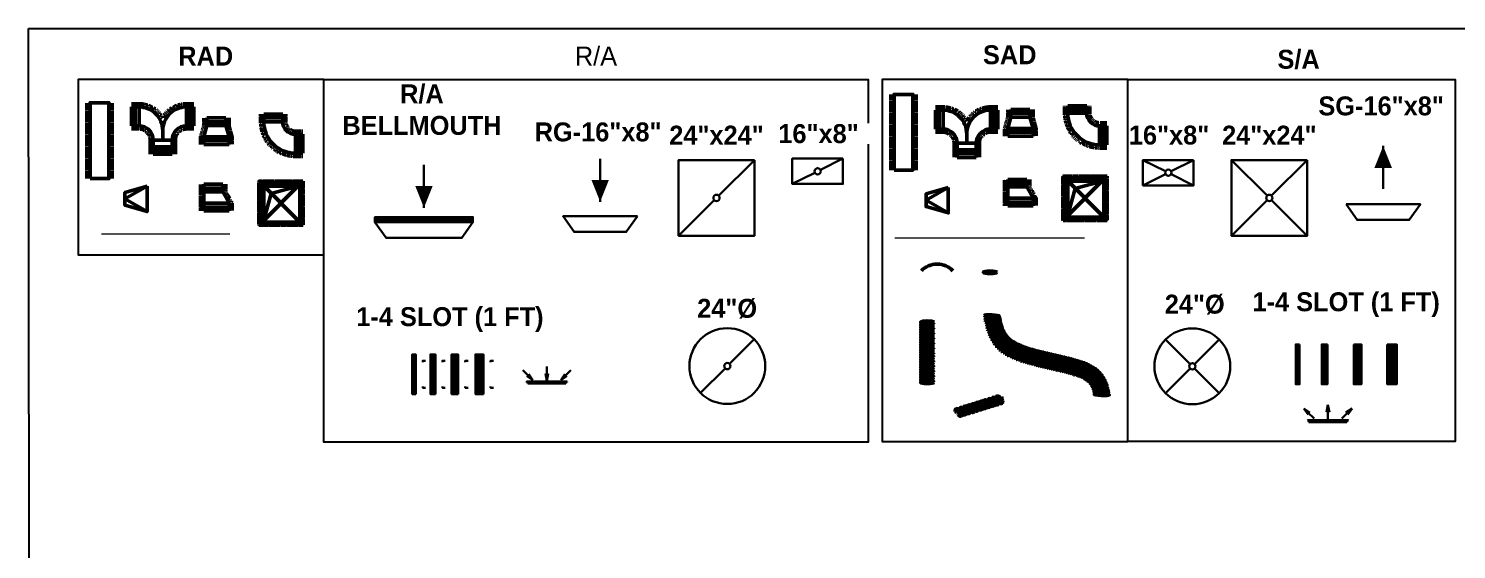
# Model space of a CAD drawing. Header units: inches. Extents: x 2025 to 34930, y -6955 to 4650.
# Drawn here: x 13357.9 to 13810, y 1710.2 to 1875.1 of the extents above; entities that cross this region are included whole.
import ezdxf

# ---------------------------------------------------------------- set-up
doc = ezdxf.new("R2010")
doc.units = ezdxf.units.IN
doc.header["$MEASUREMENT"] = 0
doc.set_wipeout_variables(frame=1)
doc.linetypes.add('Hidden', pattern=[6.859843, 4.8, -2.059843])
doc.linetypes.add('SD-B06-MH-112-1F$0$HIDDEN', pattern=[9.525, 6.35, -3.175])
for name, color, linetype, lineweight in [('M-FLEX. RETURN DUCT', 226, 'BATTING', 20), ('M-FLEX. SUPPLY DUCT', 5, 'BATTING', 20), ('M-HVAC-RDFF', 6, 'Continuous', 30), ('M-HVAC-RETRN-DUCT', 226, 'Continuous', 50), ('M-HVAC-SDFF', 4, 'Continuous', 30), ('M-HVAC-SUPP-DUCT', 5, 'Continuous', 50), ('M-HVAC-TEXT', 7, 'Continuous', 25)]:
    doc.layers.add(name, color=color, linetype=linetype, lineweight=lineweight)
doc.styles.add('Century Gothic_B', font='GOTHICB.TTF', dxfattribs={"height": 6.659722})
doc.linetypes.add('BATTING', pattern='A,0.0001,-0.1,[134,ltypeshp.shx,S=0.1,R=0,X=-0.1,Y=0],-0.2,[134,ltypeshp.shx,S=0.1,R=180,X=0.1,Y=0],-0.1', length=0.4001)
pattern_1 = [(45, (0, 0), (-11.2253, 11.2253), []), (135, (0, 0), (-11.2253, -11.2253), [])]

# ---------------------------------------------------------------- blocks, each defined once
blk = doc.blocks.new('*U221')
for p, q in [((0, 130), (0, -130)), ((-150, 105), (-150, -105))]:
    blk.add_line(p, q)
at = {"color": 8}
for p, q in [((-180, 75), (-180, -75)), ((-120, 75), (-120, -75)), ((-30, 100), (-30, -100)), ((30, 100), (30, -100))]:
    blk.add_line(p, q, dxfattribs=at)
at = {"color": 8, "linetype": 'Hidden', "ltscale": 0.5}
for points in [[(-180, 100), (-120, 100), (-30, 125), (30, 125)], [(30, -125), (-30, -125), (-120, -100), (-180, -100)]]:
    blk.add_lwpolyline(points, dxfattribs=at)
for points in [[(-180, 75), (-120, 75), (-30, 100), (30, 100)], [(30, -100), (-30, -100), (-120, -75), (-180, -75)]]:
    blk.add_lwpolyline(points)
blk = doc.blocks.new('A$Caf27100e')
at = {"color": 9}
for p, q in [((-12, 12), (-0.71, 0.71)), ((12, 12), (0.71, 0.71)), ((-0.71, -0.71), (-12, -12)), ((0.71, -0.71), (12, -12))]:
    blk.add_line(p, q, dxfattribs=at)
blk.add_lwpolyline([(12, 12), (-12, 12), (-12, -12), (12, -12)], close=True)
blk.add_circle((0, 0), 1, dxfattribs=at)
blk = doc.blocks.new('A$Cbca79e02')
at = {"color": 9}
for p, q in [((12, 12), (0.71, 0.71)), ((-0.71, -0.71), (-12, -12))]:
    blk.add_line(p, q, dxfattribs=at)
blk.add_lwpolyline([(12, 12), (-12, 12), (-12, -12), (12, -12)], close=True)
blk.add_circle((0, 0), 1, dxfattribs=at)
blk = doc.blocks.new('A$C641dfd1d')
at = {"color": 9}
for p, q in [((8.01, 4.02), (0.89, 0.45)), ((-0.89, -0.45), (-8.01, -4.02))]:
    blk.add_line(p, q, dxfattribs=at)
blk.add_lwpolyline([(8.01, 4.02), (-8.01, 4.02), (-8.01, -4.02), (8.01, -4.02)], close=True)
blk.add_circle((0, 0), 1, dxfattribs=at)
blk = doc.blocks.new('A$C728b1ba2')
at = {"color": 9}
for p, q in [((-8.01, 4.02), (-0.89, 0.45)), ((8.01, 4.02), (0.89, 0.45)), ((-0.89, -0.45), (-8.01, -4.02)), ((0.89, -0.45), (8.01, -4.02))]:
    blk.add_line(p, q, dxfattribs=at)
blk.add_lwpolyline([(-8.01, 4.02), (8.01, 4.02), (8.01, -4.02), (-8.01, -4.02)], close=True)
blk.add_circle((0, 0), 1, dxfattribs=at)
blk = doc.blocks.new('*U223')
at = {"color": 9}
blk.add_line((0, 390), (0, 162.9), dxfattribs=at)
blk.add_lwpolyline([(0, 390, 0, 92.4, 0), (0, 274.4, 92.4, 92.4, 0)], format="xyseb", dxfattribs=at)
blk.add_lwpolyline([(-196.1, 82.5), (196.1, 82.5), (137.5, 0), (-137.5, 0)], close=True)
blk = doc.blocks.new('*U218')
at = {"color": 8}
for p, q in [((-160, 130), (-160, 280)), ((-100, 280), (-100, 130)), ((0, 30), (150, 30)), ((0, -30), (150, -30))]:
    blk.add_line(p, q, dxfattribs=at)
for p, q in [((-100, 280), (-160, 280)), ((-100, 130), (-160, 130)), ((0, 30), (0, -30)), ((150, 30), (150, -30)), ((180, 0), (-30, 0))]:
    blk.add_line(p, q)
at = {"color": 8, "linetype": 'Hidden', "ltscale": 0.5}
for points in [[(-160, 305), (-100, 305)], [(-160, 105), (-100, 105)], [(-25, -30), (-25, 30)], [(175, -30), (175, 30)]]:
    blk.add_lwpolyline(points, dxfattribs=at)
blk.add_lwpolyline([(-130, 100), (-130, 130), (-130, 280), (-130, 260)])
for radius in [275, 75]:
    blk.add_arc((-100, 30), radius, 0, 90, dxfattribs=at)
for radius in [250, 100]:
    blk.add_arc((-100, 30), radius, 360, 450)
blk = doc.blocks.new('*U219')
at = {"color": 9}
blk.add_line((0, 158.9), (0, 386), dxfattribs=at)
blk.add_lwpolyline([(0, 158.9, 0, 92.4, 0), (0, 274.4, 92.4, 92.4, 0)], format="xyseb", dxfattribs=at)
blk.add_lwpolyline([(-196.1, 82.5), (196.1, 82.5), (137.5, 0), (-137.5, 0)], close=True)
blk = doc.blocks.new('*U220')
h = blk.add_hatch()
h.set_pattern_fill('ANSI37', color=256, style=0)
h.set_pattern_definition([(45, (0, -24.5), (-2.245064, 2.245064), []), (135, (0, -24.5), (-2.245064, -2.245064), [])])
h.paths.add_polyline_path([(-258.6, 82.5), (258.6, 82.5), (258.6, 109.4), (-258.6, 109.4)])
at = {"color": 9}
blk.add_line((0, 158.9), (0, 386), dxfattribs=at)
blk.add_lwpolyline([(0, 158.9, 0, 92.4, 0), (0, 274.4, 92.4, 92.4, 0)], format="xyseb", dxfattribs=at)
for points in [[(-258.6, 82.5), (258.6, 82.5), (258.6, 109.4), (-258.6, 109.4)], [(-258.6, 82.5), (258.6, 82.5), (200, 0), (-200, 0)]]:
    blk.add_lwpolyline(points, close=True)
blk = doc.blocks.new('*U217')
for p, q in [((0, 130), (0, -130)), ((-150, 105), (-150, -105))]:
    blk.add_line(p, q)
at = {"color": 8}
for p, q in [((-180, 75), (-180, -75)), ((-120, 75), (-120, -75)), ((-30, 100), (-30, -100)), ((30, 100), (30, -100))]:
    blk.add_line(p, q, dxfattribs=at)
at = {"color": 8, "linetype": 'Hidden', "ltscale": 0.5}
for points in [[(-180, 100), (-120, 100), (-30, 125), (30, 125)], [(30, -125), (-30, -125), (-120, -100), (-180, -100)]]:
    blk.add_lwpolyline(points, dxfattribs=at)
for points in [[(-180, 75), (-120, 75), (-30, 100), (30, 100)], [(30, -100), (-30, -100), (-120, -75), (-180, -75)]]:
    blk.add_lwpolyline(points)
blk = doc.blocks.new('*U214')
at = {"color": 8}
for p, q in [((-160, 130), (-160, 280)), ((-100, 280), (-100, 130)), ((0, 30), (150, 30)), ((0, -30), (150, -30))]:
    blk.add_line(p, q, dxfattribs=at)
for p, q in [((-100, 280), (-160, 280)), ((-100, 130), (-160, 130)), ((0, 30), (0, -30)), ((150, 30), (150, -30)), ((180, 0), (-30, 0))]:
    blk.add_line(p, q)
at = {"color": 8, "linetype": 'Hidden', "ltscale": 0.5}
for points in [[(-160, 305), (-100, 305)], [(-160, 105), (-100, 105)], [(-25, -30), (-25, 30)], [(175, -30), (175, 30)]]:
    blk.add_lwpolyline(points, dxfattribs=at)
blk.add_lwpolyline([(-130, 100), (-130, 130), (-130, 280), (-130, 260)])
for radius in [275, 75]:
    blk.add_arc((-100, 30), radius, 0, 90, dxfattribs=at)
for radius in [250, 100]:
    blk.add_arc((-100, 30), radius, 360, 450)
blk = doc.blocks.new('*U207')
h = blk.add_hatch()
h.set_pattern_fill('NET', color=254, scale=5, angle=45)
h.set_pattern_definition(pattern_1)
h.paths.add_polyline_path([(325, -175), (-25, -175), (-25, 175), (325, 175)])
h.paths.add_polyline_path([(300, -150), (0, -150), (0, 150), (300, 150)], flags=16)
at = {"color": 8}
for p, q in [((0, 150), (300, -150)), ((300, 150), (0, -150))]:
    blk.add_line(p, q, dxfattribs=at)
at = {"color": 8, "linetype": 'Hidden', "ltscale": 0.5}
blk.add_lwpolyline([(325, -175), (-25, -175), (-25, 175), (325, 175)], close=True, dxfattribs=at)
blk.add_lwpolyline([(300, -150), (0, -150), (0, 150), (300, 150)], close=True)
at = {"color": 8}
blk.add_lwpolyline([(73, 77), (15, -135), (15, 135), (285, 135)], close=True, dxfattribs=at)
blk = doc.blocks.new('*U203')
h = blk.add_hatch()
h.set_pattern_fill('NET', color=254, scale=5, angle=45)
h.set_pattern_definition(pattern_1)
h.paths.add_polyline_path([(325, -175), (-25, -175), (-25, 175), (325, 175)])
h.paths.add_polyline_path([(300, -150), (0, -150), (0, 150), (300, 150)], flags=16)
at = {"color": 8}
for p, q in [((0, 150), (300, -150)), ((300, 150), (0, -150))]:
    blk.add_line(p, q, dxfattribs=at)
at = {"color": 8, "linetype": 'Hidden', "ltscale": 0.5}
blk.add_lwpolyline([(325, -175), (-25, -175), (-25, 175), (325, 175)], close=True, dxfattribs=at)
blk.add_lwpolyline([(300, -150), (0, -150), (0, 150), (300, 150)], close=True)
at = {"color": 8}
blk.add_lwpolyline([(73, 77), (15, -135), (15, 135), (285, 135)], close=True, dxfattribs=at)
blk = doc.blocks.new('*U200')
for p, q in [((0, 130), (0, -130)), ((-150, 80), (-150, -130))]:
    blk.add_line(p, q)
at = {"color": 8}
for p, q in [((-180, 50), (-180, -100)), ((-120, 50), (-120, -100)), ((-30, 100), (-30, -100)), ((30, 100), (30, -100))]:
    blk.add_line(p, q, dxfattribs=at)
at = {"color": 8, "linetype": 'Hidden', "ltscale": 0.5}
for points in [[(-180, 75), (-120, 75), (-30, 125), (30, 125)], [(30, -125), (-30, -125), (-120, -125), (-180, -125)]]:
    blk.add_lwpolyline(points, dxfattribs=at)
for points in [[(-180, 50), (-120, 50), (-30, 100), (30, 100)], [(30, -100), (-30, -100), (-120, -100), (-180, -100)]]:
    blk.add_lwpolyline(points)
blk = doc.blocks.new('*U201')
for p, q in [((0, 130), (0, -130)), ((-150, 80), (-150, -130))]:
    blk.add_line(p, q)
at = {"color": 8}
for p, q in [((-180, 50), (-180, -100)), ((-120, 50), (-120, -100)), ((-30, 100), (-30, -100)), ((30, 100), (30, -100))]:
    blk.add_line(p, q, dxfattribs=at)
at = {"color": 8, "linetype": 'Hidden', "ltscale": 0.5}
for points in [[(-180, 75), (-120, 75), (-30, 125), (30, 125)], [(30, -125), (-30, -125), (-120, -125), (-180, -125)]]:
    blk.add_lwpolyline(points, dxfattribs=at)
for points in [[(-180, 50), (-120, 50), (-30, 100), (30, 100)], [(30, -100), (-30, -100), (-120, -100), (-180, -100)]]:
    blk.add_lwpolyline(points)
blk = doc.blocks.new('*U190')
at = {"color": 8}
for p, q in [((225, 247.5), (375, 247.5)), ((225, 187.5), (375, 187.5)), ((0, 75), (0, -75)), ((60, 75), (60, -75)), ((112.5, 75), (112.5, 0)), ((112.5, -75), (112.5, 0)), ((225, -187.5), (375, -187.5)), ((225, -247.5), (375, -247.5))]:
    blk.add_line(p, q, dxfattribs=at)
for p, q in [((195, 217.5), (405, 217.5)), ((30, 105), (30, -105)), ((112.5, 0), (187.5, 0)), ((112.5, 0), (187.5, 0)), ((195, -217.5), (405, -217.5))]:
    blk.add_line(p, q)
at = {"color": 8, "linetype": 'SD-B06-MH-112-1F$0$HIDDEN', "ltscale": 0.5}
for points in [[(200, 247.5), (200, 187.5)], [(400, 247.5), (400, 187.5)], [(112.5, 100), (0, 100)], [(112.5, -100), (0, -100)], [(200, -247.5), (200, -187.5)], [(400, -247.5), (400, -187.5)]]:
    blk.add_lwpolyline(points, dxfattribs=at)
for points in [[(225, 187.5), (225, 247.5)], [(375, 247.5), (375, 187.5)], [(0, 75), (112.5, 75)], [(112.5, -75), (112.5, -75), (0, -75)], [(225, -187.5), (225, -247.5)], [(375, -247.5), (375, -187.5)]]:
    blk.add_lwpolyline(points)
for centre, radius, start, end in [((112.5, 187.5), 112.5, 270, 360), ((187.5, 187.5), 187.5, 270, 360), ((187.5, -187.5), 187.5, 0, 90), ((112.5, -187.5), 112.5, 0, 90)]:
    blk.add_arc(centre, radius, start, end)
for centre, radius, start, end in [((112.5, 187.5), 87.5, 270, 360), ((187.5, 187.5), 212.5, 298.07249, 360), ((187.5, -187.5), 212.5, 0, 61.92751), ((112.5, -187.5), 87.5, 0, 90)]:
    blk.add_arc(centre, radius, start, end, dxfattribs=at)
blk = doc.blocks.new('*U197')
at = {"color": 8, "linetype": 'Hidden', "ltscale": 0.5}
for p, q in [((0, 100), (-600, 100)), ((0, -100), (-600, -100))]:
    blk.add_line(p, q, dxfattribs=at)
blk.add_lwpolyline([(0, 75), (-600, 75), (-600, -75), (0, -75)], close=True)
blk = doc.blocks.new('*U198')
at = {"color": 8, "linetype": 'Hidden', "ltscale": 0.5}
for p, q in [((0, 100), (-600, 100)), ((0, -100), (-600, -100))]:
    blk.add_line(p, q, dxfattribs=at)
blk.add_lwpolyline([(0, 75), (-600, 75), (-600, -75), (0, -75)], close=True)
blk = doc.blocks.new('ROUND SUPPLY DIFFUSER 20IN')
at = {"color": 9}
for p, q in [((-0.59, 0.59), (-7.07, 7.07)), ((0.59, 0.59), (7.07, 7.07)), ((-7.07, -7.07), (-0.59, -0.59)), ((7.07, -7.07), (0.59, -0.59))]:
    blk.add_line(p, q, dxfattribs=at)
blk.add_circle((0, 0), 10)
blk.add_circle((0, 0), 0.833, dxfattribs=at)
blk = doc.blocks.new('*U244')
at = {"layer": 'M-HVAC-SUPP-DUCT'}
blk.add_ellipse((0.33, -0.09), major_axis=(0.61, 2.38), ratio=0.139636, dxfattribs=at)
blk = doc.blocks.new('*U245')
at = {"layer": 'M-HVAC-SUPP-DUCT', "color": 0, "linetype": 'ByBlock', "lineweight": -2, "transparency": 16777216}
for p, rotation in [((13662.83, 1783.8), 101.5593872696718), ((13662.98, 1783.12), 101.8100340172296), ((13663.12, 1782.44), 102.4137829431802), ((13663.28, 1781.76), 103.3796866089077), ((13663.44, 1781.09), 104.7211459514743), ((13663.63, 1780.42), 106.4544065885417), ((13663.84, 1779.75), 108.5960197953882), ((13664.08, 1779.1), 111.1589224646927), ((13664.34, 1778.45), 114.1469191200088), ((13664.65, 1777.83), 117.5478062975701), ((13664.99, 1777.22), 121.3259199376777), ((13665.37, 1776.64), 125.4177703958591), ((13665.8, 1776.09), 129.7335399398989), ((13666.26, 1775.57), 134.1577969293292), ((13666.76, 1775.09), 138.5408182692292), ((13667.3, 1774.65), 142.4405918056393), ((13667.86, 1774.24), 145.8021992530327), ((13668.45, 1773.87), 148.7009813498541), ((13669.05, 1773.52), 151.2069909007523), ((13669.67, 1773.2), 153.3812919226776), ((13670.3, 1772.89), 155.2753637201963), ((13670.93, 1772.61), 156.9318466701051), ((13671.58, 1772.35), 158.3857593763662), ((13672.23, 1772.1), 159.6657668204172), ((13672.88, 1771.86), 160.7951478923395), ((13673.54, 1771.64), 161.7933990965087), ((13674.2, 1771.43), 162.6761776643382), ((13674.87, 1771.23), 163.4564596216836), ((13675.54, 1771.03), 164.1449050667708), ((13676.21, 1770.85), 164.7502674555676), ((13676.88, 1770.67), 165.2797068667772), ((13677.55, 1770.49), 165.7390323626763), ((13678.23, 1770.32), 166.1328878595189), ((13678.91, 1770.16), 166.4648975443113), ((13679.58, 1770), 166.7377768905004), ((13680.26, 1769.84), 166.9534301597197), ((13680.94, 1769.68), 167.1129155935787), ((13681.62, 1769.53), 167.2164811187308), ((13682.3, 1769.37), 167.2635752749873), ((13682.98, 1769.22), 167.2527960771592), ((13683.66, 1769.07), 167.1818023105567), ((13684.33, 1768.91), 167.0471862665748), ((13685.01, 1768.75), 166.8442860914109), ((13685.69, 1768.59), 166.566926329887), ((13686.37, 1768.43), 166.2070579367741), ((13687.04, 1768.26), 165.754257898192), ((13687.72, 1768.09), 165.194909509673), ((13688.39, 1767.9), 164.5117030880448), ((13689.06, 1767.71), 163.6814268908598), ((13689.72, 1767.51), 162.6733992752237), ((13690.39, 1767.3), 161.4461733790488), ((13691.04, 1767.07), 159.9429098616553), ((13691.69, 1766.82), 158.0828240563784), ((13692.33, 1766.55), 155.7506757507124), ((13692.96, 1766.25), 152.7758007379167), ((13693.57, 1765.91), 148.9564313304636), ((13694.15, 1765.53), 144.5056274855558), ((13694.7, 1765.1), 139.5035819277738), ((13695.2, 1764.62), 134.0281238370428), ((13695.66, 1764.1), 128.259190751176), ((13696.07, 1763.53), 122.4704341215929), ((13696.41, 1762.93), 116.9853715393058), ((13696.7, 1762.29), 112.089214227748), ((13696.94, 1761.64), 107.9837206494915), ((13697.13, 1760.97), 104.7737687025491), ((13697.29, 1760.3), 102.491513900413), ((13697.44, 1759.62), 101.1318832719447), ((13697.57, 1758.93), 100.6808292129852)]:
    blk.add_blockref('*U244', p, dxfattribs=dict(at, rotation=rotation))
blk = doc.blocks.new('*U246')
at = {"layer": 'M-HVAC-SUPP-DUCT'}
blk.add_ellipse((0.39, 0), major_axis=(0, -2.15), ratio=0.182229, dxfattribs=at)
blk = doc.blocks.new('*U247')
at = {"layer": 'M-HVAC-SUPP-DUCT', "color": 0, "linetype": 'ByBlock', "lineweight": -2, "transparency": 16777216, "rotation": 90}
for p in [(13642.47, 1781.75), (13642.47, 1780.95), (13642.47, 1780.16), (13642.47, 1779.36), (13642.47, 1778.57), (13642.47, 1777.78), (13642.47, 1776.98), (13642.47, 1776.19), (13642.47, 1775.39), (13642.47, 1774.6), (13642.47, 1773.8), (13642.47, 1773.01), (13642.47, 1772.21), (13642.47, 1771.42), (13642.47, 1770.62), (13642.47, 1769.83), (13642.47, 1769.03), (13642.47, 1768.24), (13642.47, 1767.45), (13642.47, 1766.65), (13642.47, 1765.86), (13642.47, 1765.06), (13642.47, 1764.27), (13642.47, 1763.47), (13642.47, 1762.68)]:
    blk.add_blockref('*U246', p, dxfattribs=at)
blk = doc.blocks.new('*U248')
at = {"layer": 'M-HVAC-SUPP-DUCT'}
for p, q in [((-1.28, 0.46), (-1.01, 0)), ((0.07, 0.49), (-0.69, -0.83)), ((0.03, 0.69), (0, 0.75)), ((0.66, -0.83), (0.07, 0.49))]:
    blk.add_line(p, q, dxfattribs=at)
for centre, start, end in [((-0.6, 0.46), 2.3709, 180), ((-0.01, -0.83), 180, 0)]:
    blk.add_arc(centre, 0.674, start, end, dxfattribs=at)
blk = doc.blocks.new('*U249')
at = {"layer": 'M-HVAC-SUPP-DUCT', "color": 0, "linetype": 'ByBlock', "lineweight": -2, "transparency": 16777216, "rotation": 17.23325281024595}
for p in [(13664.19, 1757.42), (13665.47, 1757.82), (13652.65, 1753.84), (13653.93, 1754.24), (13655.22, 1754.64), (13656.5, 1755.04), (13657.78, 1755.43), (13659.06, 1755.83), (13660.34, 1756.23), (13661.62, 1756.63), (13662.9, 1757.02)]:
    blk.add_blockref('*U248', p, dxfattribs=at)
blk = doc.blocks.new('RRD')
at = {"color": 9}
for p, q in [((0.71, 0.71), (8.49, 8.49)), ((-8.49, -8.49), (-0.71, -0.71))]:
    blk.add_line(p, q, dxfattribs=at)
blk.add_circle((0, 0), 12)
blk.add_circle((0, 0), 1, dxfattribs=at)
blk = doc.blocks.new('RSLD3SLOT 1000')
at = {"color": 7}
for p, q in [((-80, -500), (-80, 500)), ((-42, -500), (-42, 500))]:
    blk.add_line(p, q, dxfattribs=at)
blk.add_lwpolyline([(25, -525), (25, 525), (-147, 525), (-147, -525)], close=True)
blk.add_lwpolyline([(0, -500), (0, 500), (-122, 500), (-122, -500)], close=True, dxfattribs=at)
at = {"color": 7, "linetype": 'Continuous'}
for points in [[(32, 358, 0, 48, 0), (128, 358, 0, 0, 0), (170, 358, 0, 0, 0), (170, 393, 0, 0, 0), (212, 321, 0, 0, 0)], [(32, -358, 0, 48, 0), (128, -358, 0, 0, 0), (170, -358, 0, 0, 0), (170, -393, 0, 0, 0), (212, -321, 0, 0, 0)]]:
    blk.add_lwpolyline(points, format="xyseb", dxfattribs=at)
for points in [[(212, 321), (212, 358), (286, 358)], [(212, -321), (212, -358), (286, -358)]]:
    blk.add_lwpolyline(points, dxfattribs=at)
blk = doc.blocks.new('SSLD3SLOT 1000')
at = {"color": 7}
for p, q in [((-100, 500), (-100, -500)), ((-52, 500), (-52, -500))]:
    blk.add_line(p, q, dxfattribs=at)
blk.add_lwpolyline([(-177, 525), (25, 525), (25, -525), (-177, -525)], close=True)
blk.add_lwpolyline([(-152, 500), (0, 500), (0, -500), (-152, -500)], close=True, dxfattribs=at)
for points in [[(439, 347, 0, 80, 0), (279, 347, 0, 0, 0), (50, 347, 0, 0, 0)], [(439, -347, 0, 80, 0), (279, -347, 0, 0, 0), (50, -347, 0, 0, 0)]]:
    blk.add_lwpolyline(points, format="xyseb", dxfattribs=at)
blk = doc.blocks.new('RSLD1SLOT 1000')
blk.add_lwpolyline([(25, -525), (-67, -525), (-67, 525), (25, 525)], close=True)
at = {"color": 7}
blk.add_lwpolyline([(0, -500), (-42, -500), (-42, 500), (0, 500)], close=True, dxfattribs=at)
at = {"color": 7, "linetype": 'Continuous'}
for points in [[(32, 358, 0, 48, 0), (128, 358, 0, 0, 0), (170, 358, 0, 0, 0), (170, 393, 0, 0, 0), (212, 321, 0, 0, 0)], [(32, -358, 0, 48, 0), (128, -358, 0, 0, 0), (170, -358, 0, 0, 0), (170, -393, 0, 0, 0), (212, -321, 0, 0, 0)]]:
    blk.add_lwpolyline(points, format="xyseb", dxfattribs=at)
for points in [[(212, 321), (212, 358), (286, 358)], [(212, -321), (212, -358), (286, -358)]]:
    blk.add_lwpolyline(points, dxfattribs=at)
blk = doc.blocks.new('SSLD1SLOT 1000')
blk.add_lwpolyline([(25, 525), (-77, 525), (-77, -525), (25, -525)], close=True)
at = {"color": 7}
blk.add_lwpolyline([(0, 500), (-52, 500), (-52, -500), (0, -500)], close=True, dxfattribs=at)
for points in [[(439, 347, 0, 80, 0), (279, 347, 0, 0, 0), (50, 347, 0, 0, 0)], [(439, -347, 0, 80, 0), (279, -347, 0, 0, 0), (50, -347, 0, 0, 0)]]:
    blk.add_lwpolyline(points, format="xyseb", dxfattribs=at)
blk = doc.blocks.new('SSLD2SLOT 1000')
at = {"color": 7}
blk.add_line((-52, 500), (-52, -500), dxfattribs=at)
blk.add_lwpolyline([(25, 525), (-125, 525), (-125, -525), (25, -525)], close=True)
blk.add_lwpolyline([(0, 500), (-100, 500), (-100, -500), (0, -500)], close=True, dxfattribs=at)
for points in [[(439, 347, 0, 80, 0), (279, 347, 0, 0, 0), (50, 347, 0, 0, 0)], [(439, -347, 0, 80, 0), (279, -347, 0, 0, 0), (50, -347, 0, 0, 0)]]:
    blk.add_lwpolyline(points, format="xyseb", dxfattribs=at)
blk = doc.blocks.new('RSLD2SLOT 1000')
at = {"color": 7}
blk.add_line((-42, -500), (-42, 500), dxfattribs=at)
blk.add_lwpolyline([(25, -525), (25, 525), (-105, 525), (-105, -525)], close=True)
blk.add_lwpolyline([(0, -500), (0, 500), (-80, 500), (-80, -500)], close=True, dxfattribs=at)
at = {"color": 7, "linetype": 'Continuous'}
for points in [[(32, 358, 0, 48, 0), (128, 358, 0, 0, 0), (170, 358, 0, 0, 0), (170, 393, 0, 0, 0), (212, 321, 0, 0, 0)], [(32, -358, 0, 48, 0), (128, -358, 0, 0, 0), (170, -358, 0, 0, 0), (170, -393, 0, 0, 0), (212, -321, 0, 0, 0)]]:
    blk.add_lwpolyline(points, format="xyseb", dxfattribs=at)
for points in [[(212, 321), (212, 358), (286, 358)], [(212, -321), (212, -358), (286, -358)]]:
    blk.add_lwpolyline(points, dxfattribs=at)
blk = doc.blocks.new('RSLD4SLOT 1000')
at = {"color": 7}
for p, q in [((-118, -500), (-118, 500)), ((-80, -500), (-80, 500)), ((-42, -500), (-42, 500))]:
    blk.add_line(p, q, dxfattribs=at)
blk.add_lwpolyline([(25, -525), (25, 525), (-188, 525), (-188, -525)], close=True)
blk.add_lwpolyline([(0, -500), (0, 500), (-163, 500), (-163, -500)], close=True, dxfattribs=at)
at = {"color": 7, "linetype": 'Continuous'}
for points in [[(32, 358, 0, 48, 0), (128, 358, 0, 0, 0), (170, 358, 0, 0, 0), (170, 393, 0, 0, 0), (212, 321, 0, 0, 0)], [(32, -358, 0, 48, 0), (128, -358, 0, 0, 0), (170, -358, 0, 0, 0), (170, -393, 0, 0, 0), (212, -321, 0, 0, 0)]]:
    blk.add_lwpolyline(points, format="xyseb", dxfattribs=at)
for points in [[(212, 321), (212, 358), (286, 358)], [(212, -321), (212, -358), (286, -358)]]:
    blk.add_lwpolyline(points, dxfattribs=at)
blk = doc.blocks.new('SSLD4SLOT 1000')
at = {"color": 7}
for p, q in [((-147, 500), (-147, -500)), ((-100, 500), (-100, -500)), ((-52, 500), (-52, -500))]:
    blk.add_line(p, q, dxfattribs=at)
blk.add_lwpolyline([(-224, 525), (25, 525), (25, -525), (-224, -525)], close=True)
blk.add_lwpolyline([(-199, 500), (0, 500), (0, -500), (-199, -500)], close=True, dxfattribs=at)
for points in [[(439, 347, 0, 80, 0), (279, 347, 0, 0, 0), (50, 347, 0, 0, 0)], [(439, -347, 0, 80, 0), (279, -347, 0, 0, 0), (50, -347, 0, 0, 0)]]:
    blk.add_lwpolyline(points, format="xyseb", dxfattribs=at)
blk = doc.blocks.new('A$C85107bbd')
blk.add_wipeout([(0, 4), (7, 2), (7, -2), (0, -4)])
at = {"color": 8}
blk.add_lwpolyline([(0, -4), (7, 0), (0, 4)], dxfattribs=at)
blk.add_lwpolyline([(0, 4), (7, 2), (7, -2), (0, -4), (0, 4)])
blk = doc.blocks.new('A$Cc875d50c')
for points in [[(-4.42, 1.11), (-5.72, 3.03), (-5.71, 2.4), (-6.33, 2.41)], [(0, 0.93), (-0.44, 3.2), (0, 2.76), (0.44, 3.2)], [(4.42, 1.11), (5.72, 3.03), (5.71, 2.4), (6.33, 2.41)]]:
    blk.add_hatch(color=7).paths.add_polyline_path(points)
at = {"color": 7}
for p, q in [((0, 2.76), (0, 5.46)), ((-5.71, 2.4), (-7.62, 4.31)), ((-4.42, 1.11), (-6.33, 2.41)), ((-5.71, 2.4), (-6.33, 2.41)), ((-4.42, 1.11), (-5.72, 3.03)), ((-5.71, 2.4), (-5.72, 3.03)), ((0, 0.93), (-0.44, 3.2)), ((0, 2.76), (-0.44, 3.2)), ((0, 0.93), (0.44, 3.2)), ((0, 2.76), (0.44, 3.2)), ((4.42, 1.11), (5.72, 3.03)), ((4.42, 1.11), (6.33, 2.41)), ((5.71, 2.4), (7.62, 4.31)), ((5.71, 2.4), (5.72, 3.03)), ((5.71, 2.4), (6.33, 2.41))]:
    blk.add_line(p, q, dxfattribs=at)
for p, q in [((6.46, 0.46), (-6.46, 0.46)), ((-6.46, 0.46), (-6.46, 0.46)), ((6.28, 0.65), (-6.28, 0.65)), ((-6, 0), (-6, 0.46)), ((6, 0), (-6, 0)), ((6, 0), (6, 0.46)), ((6.46, 0.46), (6.46, 0.46))]:
    blk.add_line(p, q)
for centre, start, end in [((-6.28, 0.46), 90, 180), ((6.28, 0.46), 360, 90)]:
    blk.add_arc(centre, 0.185, start, end)
blk = doc.blocks.new('A$Cbff92dc9')
for points in [[(0, 0.296), (-0.024, 0.172), (0, 0.197), (0.024, 0.172)], [(-0.413, 0.234), (-0.309, 0.163), (-0.343, 0.164), (-0.342, 0.13)], [(0.413, 0.234), (0.309, 0.163), (0.343, 0.164), (0.342, 0.13)]]:
    blk.add_hatch(color=7).paths.add_polyline_path(points)
at = {"color": 7}
for p, q in [((0, 0.296), (-0.024, 0.172)), ((0, 0.296), (0.024, 0.172)), ((-0.413, 0.234), (-0.309, 0.163)), ((-0.413, 0.234), (-0.342, 0.13)), ((-0.343, 0.164), (-0.239, 0.06)), ((-0.343, 0.164), (-0.309, 0.163)), ((-0.343, 0.164), (-0.342, 0.13)), ((0, 0.197), (-0.024, 0.172)), ((0, 0.197), (0, 0.05)), ((0, 0.197), (0.024, 0.172)), ((0.343, 0.164), (0.239, 0.06)), ((0.413, 0.234), (0.309, 0.163)), ((0.343, 0.164), (0.309, 0.163)), ((0.413, 0.234), (0.342, 0.13)), ((0.343, 0.164), (0.342, 0.13))]:
    blk.add_line(p, q, dxfattribs=at)
for p, q in [((0.35, 0.025), (-0.35, 0.025)), ((-0.35, 0.025), (-0.35, 0.025)), ((0.34, 0.035), (-0.34, 0.035)), ((-0.325, 0), (-0.325, 0.025)), ((0.325, 0), (-0.325, 0)), ((0.325, 0), (0.325, 0.025)), ((0.35, 0.025), (0.35, 0.025))]:
    blk.add_line(p, q)
for centre, start, end in [((-0.34, 0.025), 90, 180), ((0.34, 0.025), 360, 90)]:
    blk.add_arc(centre, 0.01, start, end)

msp = doc.modelspace()

# ---------------------------------------------------------------- linework, layer by layer
at = {"color": 2}
msp.add_lwpolyline([(13357.93, 1875.11), (14053.73, 1875.11), (14054.38, 1389.63), (13358.58, 1386.8)], close=True, dxfattribs=at)
at = {"layer": 'M-FLEX. RETURN DUCT', "ltscale": 0.1}
msp.add_line((13380.99, 1810.16), (13421.6, 1810.16), dxfattribs=at)
at = {"layer": 'M-FLEX. SUPPLY DUCT', "ltscale": 0.1}
msp.add_line((13632.19, 1808.84), (13692.19, 1808.84), dxfattribs=at)
at = {"layer": 'M-HVAC-SUPP-DUCT'}
for p, q in [((13642.47, 1762.68), (13642.47, 1782.48)), ((13652.65, 1753.84), (13666.56, 1758.16))]:
    msp.add_line(p, q, dxfattribs=at)
msp.add_arc((13645.59, 1793.65), 6.9, 43.6028, 136.3972, dxfattribs=at)
msp.add_ellipse((13662.38, 1797.95), major_axis=(2.15, 0), ratio=0.182229, dxfattribs=at)
msp.add_open_spline([(13662.8, 1783.95), (13663.46, 1780.75), (13665.6, 1770.26), (13695.66, 1769.06), (13697.07, 1761.58), (13697.57, 1758.93)], degree=3, knots=[0, 0, 0, 0, 11.469608, 37.630739, 51.968629, 51.968629, 51.968629, 51.968629], dxfattribs=at)
at = {"layer": 'M-HVAC-TEXT'}
msp.add_lwpolyline([(13451.42, 1859.01), (13373.68, 1859.01), (13373.68, 1803.48), (13451.42, 1803.48)], close=True, dxfattribs=at)

# ---------------------------------------------------------------- block references
at = {"layer": 'M-HVAC-RDFF'}
for name, p, xscale, yscale, zscale in [('*U220', (13483.12, 1808.84), 0.06, 0.06, 0.06), ('*U219', (13538.9, 1810.74), -0.06, 0.06, 0.06), ('RSLD1SLOT 1000', (13480.21, 1765.66), 0.012, 0.012, 0.012), ('RSLD2SLOT 1000', (13486.42, 1765.66), 0.012, 0.012, 0.012), ('RSLD3SLOT 1000', (13493.64, 1765.66), 0.012, 0.012, 0.012), ('RSLD4SLOT 1000', (13501.65, 1765.66), 0.012, 0.012, 0.012)]:
    msp.add_blockref(name, p, dxfattribs=dict(at, xscale=xscale, yscale=yscale, zscale=zscale))
for name, p in [('A$Cbca79e02', (13575.73, 1821.49)), ('A$C641dfd1d', (13607.74, 1829.92)), ('RRD', (13579.15, 1768.24)), ('A$Cc875d50c', (13522.01, 1762.68))]:
    msp.add_blockref(name, p, dxfattribs=at)
at = {"layer": 'M-HVAC-RETRN-DUCT'}
for name, p, xscale, yscale, zscale, rotation in [('*U198', (13380.39, 1827.62), -0.04, 0.04, 0.04, 90), ('*U190', (13400.4, 1835.31), 0.04000000000009701, 0.04000000000009701, 0.04000000000009701, 89.99999999999993), ('*U217', (13417.39, 1839.62), 0.0399999999999889, 0.0399999999999889, 0.0399999999999889, 269.9999999999913), ('*U214', (13438.39, 1846.82), 0.03999999999998889, 0.03999999999998889, 0.03999999999998889, 180), ('*U201', (13417.39, 1818.6), 0.0399999999999889, 0.0399999999999889, 0.0399999999999889, 269.9999999999913)]:
    msp.add_blockref(name, p, dxfattribs=dict(at, xscale=xscale, yscale=yscale, zscale=zscale, rotation=rotation))
at = {"layer": 'M-HVAC-RETRN-DUCT', "xscale": 0.04000000000000101, "yscale": 0.04000000000000101, "zscale": 0.04000000000000101}
msp.add_blockref('*U207', (13431.84, 1819.82), dxfattribs=at)
at = {"layer": 'M-HVAC-SDFF'}
for name, p, xscale, yscale, zscale in [('*U223', (13786.8, 1814.54), 0.06, 0.06, 0.06), ('ROUND SUPPLY DIFFUSER 20IN', (13726.38, 1768.17), 1.2, 1.2, 1.2), ('SSLD1SLOT 1000', (13760.04, 1768.78), 0.012, 0.012, 0.012), ('SSLD2SLOT 1000', (13768.84, 1768.78), 0.012, 0.012, 0.012), ('SSLD3SLOT 1000', (13779.62, 1768.78), 0.012, 0.012, 0.012), ('SSLD4SLOT 1000', (13790.79, 1768.78), 0.012, 0.012, 0.012), ('A$Cbff92dc9', (13769.31, 1750.51), 18.46153846149713, 18.46153846149713, 18.46153846149713)]:
    msp.add_blockref(name, p, dxfattribs=dict(at, xscale=xscale, yscale=yscale, zscale=zscale))
at = {"layer": 'M-HVAC-SDFF', "xscale": -1}
msp.add_blockref('A$C728b1ba2', (13718.75, 1829.46), dxfattribs=at)
at = {"layer": 'M-HVAC-SDFF'}
msp.add_blockref('A$Caf27100e', (13750.76, 1821.49), dxfattribs=at)
at = {"layer": 'M-HVAC-SUPP-DUCT'}
for name, p, xscale, yscale, zscale, rotation in [('*U197', (13634.94, 1830.28), -0.04, 0.04, 0.04, 90), ('*U190', (13654.95, 1834.3), 0.04000000000009701, 0.04000000000009701, 0.04000000000009701, 89.99999999999993), ('*U221', (13671.94, 1842.28), 0.0399999999999889, 0.0399999999999889, 0.0399999999999889, 269.9999999999913), ('*U218', (13692.94, 1849.48), 0.03999999999998889, 0.03999999999998889, 0.03999999999998889, 180), ('*U200', (13671.94, 1820.16), 0.0399999999999889, 0.0399999999999889, 0.0399999999999889, 269.9999999999913)]:
    msp.add_blockref(name, p, dxfattribs=dict(at, xscale=xscale, yscale=yscale, zscale=zscale, rotation=rotation))
at = {"layer": 'M-HVAC-SUPP-DUCT', "xscale": 0.04000000000000101, "yscale": 0.04000000000000101, "zscale": 0.04000000000000101}
msp.add_blockref('*U203', (13686.39, 1821.38), dxfattribs=at)
at = {"layer": 'M-HVAC-SUPP-DUCT'}
for name in ['*U247', '*U245', '*U249']:
    msp.add_blockref(name, (0, 0), dxfattribs=at)

# ---------------------------------------------------------------- next in the draw order: block references
at = {"layer": 'M-HVAC-RETRN-DUCT', "xscale": -1}
msp.add_blockref('A$C85107bbd', (13395.45, 1821.18), dxfattribs=at)

# ---------------------------------------------------------------- next in the draw order: texts
at = {"layer": 'M-HVAC-TEXT', "char_height": 6, "attachment_point": 5, "style": 'Century Gothic_B', "bg_fill": 3, "box_fill_scale": 1.05, "bg_fill_color": 256, "bg_fill_transparency": 0}
for s, insert, width in [('RAD', (13414.01, 1866.39), 14.0219), ('\\pxqc;{\\fCentury Gothic|b0|i0|c0|p34;R/A}', (13537.57, 1866.35), 14.1688), ('SAD', (13668.56, 1866.77), 14.0219), ('S/A', (13760.02, 1865.3), 14.1688), ('R/A\\PBELLMOUTH', (13482.47, 1849.41), 45.2497), ('SG-16"x8"', (13786.15, 1850.58), 45.2497), ('24"x24"', (13575.73, 1841.36), 33.8949), ('16"x8"', (13719.01, 1841.35), 33.8949)]:
    msp.add_mtext(s, dxfattribs=dict(at, insert=insert, width=width))

# ---------------------------------------------------------------- next in the draw order: linework, layer by layer
at = {"layer": 'M-HVAC-TEXT'}
msp.add_lwpolyline([(13705.97, 1859.01), (13628.23, 1859.01), (13628.23, 1744.32), (13705.97, 1744.32)], close=True, dxfattribs=at)

# ---------------------------------------------------------------- next in the draw order: texts
at = {"layer": 'M-HVAC-TEXT', "char_height": 6, "attachment_point": 5, "style": 'Century Gothic_B', "bg_fill": 3, "box_fill_scale": 1.05, "bg_fill_color": 256, "bg_fill_transparency": 0}
for s, insert, width in [('RG-16"x8"', (13538.25, 1842.34), 45.2497), ('24"x24"', (13750.76, 1841.36), 33.8949)]:
    msp.add_mtext(s, dxfattribs=dict(at, insert=insert, width=width))

# ---------------------------------------------------------------- next in the draw order: linework, layer by layer
at = {"layer": 'M-HVAC-TEXT'}
for points in [[(13451.42, 1859.01), (13623.73, 1859.01), (13623.73, 1744.2), (13451.42, 1744.2)], [(13705.97, 1859.01), (13809.57, 1859.01), (13809.57, 1744.32), (13705.97, 1744.32)]]:
    msp.add_lwpolyline(points, close=True, dxfattribs=at)

# ---------------------------------------------------------------- next in the draw order: block references
at = {"layer": 'M-HVAC-SUPP-DUCT', "xscale": -1}
msp.add_blockref('A$C85107bbd', (13649.09, 1820.74), dxfattribs=at)

# ---------------------------------------------------------------- next in the draw order: texts
at = {"layer": 'M-HVAC-TEXT', "char_height": 6, "attachment_point": 5, "style": 'Century Gothic_B', "bg_fill": 3, "box_fill_scale": 1.05, "bg_fill_color": 256, "bg_fill_transparency": 0}
for s, insert, width in [('16"x8"', (13608.03, 1841.8), 33.8949), ('24"%%C', (13727.13, 1787.7), 19.0512), ('1-4 SLOT (1 FT)', (13775.08, 1787.7), 56.646), ('1-4 SLOT (1 FT)', (13491.33, 1782.99), 58.4533), ('24"%%C', (13579.09, 1786.38), 33.8949)]:
    msp.add_mtext(s, dxfattribs=dict(at, insert=insert, width=width))

doc.saveas('drawing.dxf')
